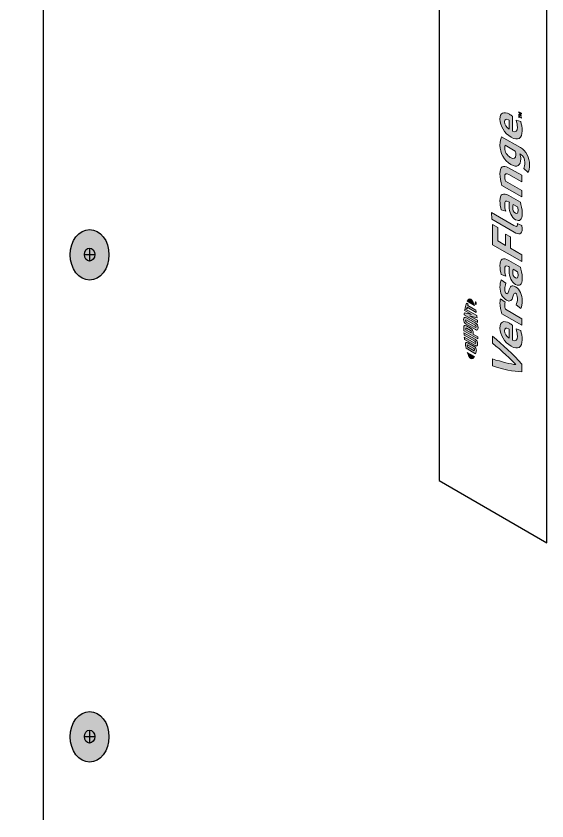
# Model space of a CAD drawing. Header units: inches. Extents: x -20.7 to 76.3, y -55.2 to 19.1.
# Drawn here: x 53.668 to 55.062, y -38.729 to -36.616 of the extents above; entities that cross this region are included whole.
import ezdxf

# ---------------------------------------------------------------- set-up
doc = ezdxf.new("R2010")
doc.units = ezdxf.units.IN
doc.header["$MEASUREMENT"] = 0
doc.layers.add('G-ANNO-TTLB', color=7, linetype='Continuous', lineweight=0)
doc.layers.add('TYVEK', color=7, linetype='Continuous', lineweight=0)

# ---------------------------------------------------------------- blocks, each defined once
blk = doc.blocks.new('Block_260')
at = {"layer": 'TYVEK', "true_color": 0x18467f, "transparency": 33554687}
h = blk.add_hatch(color=156, dxfattribs=at)
h.dxf.hatch_style = 2
edge = h.paths.add_edge_path()
edge.add_spline(control_points=[(54.8525, -37.3846), (54.8527, -37.3833), (54.8529, -37.382), (54.8532, -37.3807), (54.8532, -37.3807), (54.8767, -37.3943), (54.8767, -37.3943), (54.8765, -37.3929), (54.8759, -37.3901), (54.8755, -37.3883), (54.8755, -37.3883), (54.8543, -37.3761), (54.8543, -37.3761), (54.8547, -37.3747), (54.855, -37.3735), (54.8554, -37.3723), (54.8554, -37.3723), (54.8508, -37.3697), (54.8508, -37.3697), (54.8495, -37.3732), (54.8485, -37.3771), (54.8475, -37.3818), (54.8475, -37.3818), (54.8525, -37.3846), (54.8525, -37.3846)], knot_values=[0, 0, 0, 0, 1, 1, 1, 2, 2, 2, 3, 3, 3, 4, 4, 4, 5, 5, 5, 6, 6, 6, 7, 7, 7, 8, 8, 8, 8], degree=3, periodic=0)
h = blk.add_hatch(color=156, dxfattribs=at)
h.dxf.hatch_style = 2
edge = h.paths.add_edge_path()
edge.add_spline(control_points=[(54.8625, -37.3595), (54.866, -37.3615), (54.8692, -37.3672), (54.872, -37.3756), (54.872, -37.3756), (54.8531, -37.3646), (54.8531, -37.3646), (54.8558, -37.3595), (54.8591, -37.3575), (54.8625, -37.3595)], knot_values=[0, 0, 0, 0, 1, 1, 1, 2, 2, 2, 3, 3, 3, 3], degree=3, periodic=0)
edge.add_line((54.8625, -37.3595), (54.8625, -37.3595))
h = blk.add_hatch(color=156, dxfattribs=at)
h.dxf.hatch_style = 2
edge = h.paths.add_edge_path()
edge.add_spline(control_points=[(54.8739, -37.3692), (54.8739, -37.3692), (54.8739, -37.3686), (54.8739, -37.3686), (54.8739, -37.3686), (54.8752, -37.3684), (54.8752, -37.3684), (54.8752, -37.3684), (54.8739, -37.3667), (54.8739, -37.3667), (54.8739, -37.3667), (54.8739, -37.3661), (54.8739, -37.3661), (54.8739, -37.3661), (54.8767, -37.3676), (54.8767, -37.3676), (54.8767, -37.3676), (54.8767, -37.3682), (54.8767, -37.3682), (54.8767, -37.3682), (54.8747, -37.3671), (54.8747, -37.3671), (54.8747, -37.3671), (54.876, -37.3688), (54.876, -37.3688), (54.876, -37.3688), (54.876, -37.3689), (54.876, -37.3689), (54.876, -37.3689), (54.8747, -37.3691), (54.8747, -37.3691), (54.8747, -37.3691), (54.8767, -37.3702), (54.8767, -37.3702), (54.8767, -37.3702), (54.8767, -37.3708), (54.8767, -37.3708), (54.8767, -37.3708), (54.8739, -37.3692), (54.8739, -37.3692)], knot_values=[0, 0, 0, 0, 1, 1, 1, 2, 2, 2, 3, 3, 3, 4, 4, 4, 5, 5, 5, 6, 6, 6, 7, 7, 7, 8, 8, 8, 9, 9, 9, 10, 10, 10, 11, 11, 11, 12, 12, 12, 13, 13, 13, 13], degree=3, periodic=0)
edge = h.paths.add_edge_path()
edge.add_spline(control_points=[(54.8744, -37.3717), (54.8744, -37.3717), (54.8744, -37.3727), (54.8744, -37.3727), (54.8744, -37.3727), (54.8739, -37.3724), (54.8739, -37.3724), (54.8739, -37.3724), (54.8739, -37.3699), (54.8739, -37.3699), (54.8739, -37.3699), (54.8744, -37.3702), (54.8744, -37.3702), (54.8744, -37.3702), (54.8744, -37.3711), (54.8744, -37.3711), (54.8744, -37.3711), (54.8767, -37.3724), (54.8767, -37.3724), (54.8767, -37.3724), (54.8767, -37.373), (54.8767, -37.373), (54.8767, -37.373), (54.8744, -37.3717), (54.8744, -37.3717)], knot_values=[0, 0, 0, 0, 1, 1, 1, 2, 2, 2, 3, 3, 3, 4, 4, 4, 5, 5, 5, 6, 6, 6, 7, 7, 7, 8, 8, 8, 8], degree=3, periodic=0)
h = blk.add_hatch(color=156, dxfattribs=at)
h.dxf.hatch_style = 2
edge = h.paths.add_edge_path()
edge.add_spline(control_points=[(54.8642, -37.3994), (54.8642, -37.3994), (54.8454, -37.3951), (54.8454, -37.3951), (54.8452, -37.3968), (54.845, -37.3989), (54.8449, -37.4005), (54.8449, -37.4005), (54.8802, -37.4209), (54.8802, -37.4209), (54.8801, -37.4196), (54.8798, -37.4165), (54.8797, -37.4148), (54.8797, -37.4148), (54.8588, -37.4033), (54.8588, -37.4033), (54.8588, -37.4033), (54.8789, -37.4079), (54.8789, -37.4079), (54.8787, -37.4063), (54.8783, -37.4039), (54.8781, -37.4024), (54.8781, -37.4024), (54.847, -37.3844), (54.847, -37.3844), (54.8468, -37.3858), (54.8464, -37.3882), (54.8462, -37.3894), (54.8462, -37.3894), (54.8642, -37.3994), (54.8642, -37.3994)], knot_values=[0, 0, 0, 0, 1, 1, 1, 2, 2, 2, 3, 3, 3, 4, 4, 4, 5, 5, 5, 6, 6, 6, 7, 7, 7, 8, 8, 8, 9, 9, 9, 10, 10, 10, 10], degree=3, periodic=0)
h = blk.add_hatch(color=156, dxfattribs=at)
h.dxf.hatch_style = 2
edge = h.paths.add_edge_path()
edge.add_spline(control_points=[(54.8741, -37.4275), (54.8755, -37.4284), (54.8763, -37.4294), (54.8763, -37.4315), (54.8764, -37.4337), (54.8756, -37.4338), (54.8741, -37.433), (54.8741, -37.433), (54.8511, -37.4197), (54.8511, -37.4197), (54.8496, -37.4188), (54.8487, -37.4178), (54.8488, -37.4156), (54.8489, -37.4136), (54.8496, -37.4134), (54.8511, -37.4143), (54.8511, -37.4143), (54.8741, -37.4275), (54.8741, -37.4275)], knot_values=[0, 0, 0, 0, 1, 1, 1, 2, 2, 2, 3, 3, 3, 4, 4, 4, 5, 5, 5, 6, 6, 6, 6], degree=3, periodic=0)
edge = h.paths.add_edge_path()
edge.add_spline(control_points=[(54.8436, -37.4127), (54.8434, -37.418), (54.8455, -37.4225), (54.8504, -37.4253), (54.8504, -37.4253), (54.8745, -37.4392), (54.8745, -37.4392), (54.8796, -37.4422), (54.8817, -37.4404), (54.8815, -37.4345), (54.8813, -37.4287), (54.8794, -37.4246), (54.8739, -37.4215), (54.8739, -37.4215), (54.8509, -37.4082), (54.8509, -37.4082), (54.8458, -37.4052), (54.8439, -37.4068), (54.8436, -37.4127)], knot_values=[0, 0, 0, 0, 1, 1, 1, 2, 2, 2, 3, 3, 3, 4, 4, 4, 5, 5, 5, 6, 6, 6, 6], degree=3, periodic=0)
edge.add_line((54.8436, -37.4127), (54.8436, -37.4127))
h = blk.add_hatch(color=156, dxfattribs=at)
h.dxf.hatch_style = 2
edge = h.paths.add_edge_path()
edge.add_spline(control_points=[(54.8612, -37.4413), (54.8628, -37.4422), (54.8636, -37.4433), (54.8636, -37.4457), (54.8636, -37.4457), (54.8636, -37.4478), (54.8636, -37.4478), (54.8636, -37.4478), (54.8491, -37.4394), (54.8491, -37.4394), (54.849, -37.4385), (54.849, -37.438), (54.849, -37.4374), (54.849, -37.4348), (54.8499, -37.4348), (54.8515, -37.4357), (54.8515, -37.4357), (54.8612, -37.4413), (54.8612, -37.4413)], knot_values=[0, 0, 0, 0, 1, 1, 1, 2, 2, 2, 3, 3, 3, 4, 4, 4, 5, 5, 5, 6, 6, 6, 6], degree=3, periodic=0)
edge = h.paths.add_edge_path()
edge.add_spline(control_points=[(54.8439, -37.4341), (54.8439, -37.4351), (54.844, -37.439), (54.8441, -37.4425), (54.8441, -37.4425), (54.881, -37.4638), (54.881, -37.4638), (54.881, -37.4627), (54.8812, -37.4597), (54.8812, -37.458), (54.8812, -37.458), (54.8687, -37.4508), (54.8687, -37.4508), (54.8687, -37.4508), (54.8687, -37.4485), (54.8687, -37.4485), (54.8687, -37.4422), (54.8663, -37.4382), (54.8616, -37.4355), (54.8616, -37.4355), (54.8507, -37.4293), (54.8507, -37.4293), (54.8461, -37.4266), (54.8439, -37.4282), (54.8439, -37.4341)], knot_values=[0, 0, 0, 0, 1, 1, 1, 2, 2, 2, 3, 3, 3, 4, 4, 4, 5, 5, 5, 6, 6, 6, 7, 7, 7, 8, 8, 8, 8], degree=3, periodic=0)
edge.add_line((54.8439, -37.4341), (54.8439, -37.4341))
h = blk.add_hatch(color=156, dxfattribs=at)
h.dxf.hatch_style = 2
edge = h.paths.add_edge_path()
edge.add_spline(control_points=[(54.8732, -37.4699), (54.8747, -37.4707), (54.8756, -37.4718), (54.8754, -37.4738), (54.8752, -37.4757), (54.8744, -37.4758), (54.8727, -37.4748), (54.8727, -37.4748), (54.8453, -37.459), (54.8453, -37.459), (54.8454, -37.4605), (54.8458, -37.4637), (54.846, -37.4651), (54.846, -37.4651), (54.8736, -37.4811), (54.8736, -37.4811), (54.8781, -37.4836), (54.8798, -37.4822), (54.8804, -37.4767), (54.8809, -37.4716), (54.8786, -37.467), (54.8736, -37.4642), (54.8736, -37.4642), (54.8444, -37.4473), (54.8444, -37.4473), (54.8445, -37.4485), (54.8447, -37.4523), (54.8448, -37.4535), (54.8448, -37.4535), (54.8732, -37.4699), (54.8732, -37.4699)], knot_values=[0, 0, 0, 0, 1, 1, 1, 2, 2, 2, 3, 3, 3, 4, 4, 4, 5, 5, 5, 6, 6, 6, 7, 7, 7, 8, 8, 8, 9, 9, 9, 10, 10, 10, 10], degree=3, periodic=0)
h = blk.add_hatch(color=156, dxfattribs=at)
h.dxf.hatch_style = 2
edge = h.paths.add_edge_path()
edge.add_spline(control_points=[(54.8703, -37.4887), (54.8717, -37.4895), (54.8722, -37.4908), (54.8722, -37.492), (54.8722, -37.4929), (54.8719, -37.4942), (54.8716, -37.4952), (54.8716, -37.4952), (54.8535, -37.4848), (54.8535, -37.4848), (54.8532, -37.4834), (54.8529, -37.4818), (54.8529, -37.4809), (54.8529, -37.4797), (54.8534, -37.479), (54.8549, -37.4798), (54.8549, -37.4798), (54.8703, -37.4887), (54.8703, -37.4887)], knot_values=[0, 0, 0, 0, 1, 1, 1, 2, 2, 2, 3, 3, 3, 4, 4, 4, 5, 5, 5, 6, 6, 6, 6], degree=3, periodic=0)
edge = h.paths.add_edge_path()
edge.add_spline(control_points=[(54.8482, -37.4774), (54.8482, -37.4792), (54.8487, -37.4822), (54.85, -37.4879), (54.85, -37.4879), (54.8751, -37.5024), (54.8751, -37.5024), (54.8763, -37.4988), (54.8769, -37.4958), (54.8769, -37.494), (54.8769, -37.4896), (54.8746, -37.4858), (54.8709, -37.4837), (54.8709, -37.4837), (54.8542, -37.4741), (54.8542, -37.4741), (54.8505, -37.4719), (54.8482, -37.473), (54.8482, -37.4774)], knot_values=[0, 0, 0, 0, 1, 1, 1, 2, 2, 2, 3, 3, 3, 4, 4, 4, 5, 5, 5, 6, 6, 6, 6], degree=3, periodic=0)
edge.add_line((54.8482, -37.4774), (54.8482, -37.4774))
h = blk.add_hatch(color=156, dxfattribs=at)
h.dxf.hatch_style = 2
edge = h.paths.add_edge_path()
edge.add_spline(control_points=[(54.8625, -37.5151), (54.866, -37.5171), (54.8692, -37.5151), (54.872, -37.51), (54.872, -37.51), (54.8531, -37.499), (54.8531, -37.499), (54.8558, -37.5074), (54.8591, -37.5131), (54.8625, -37.5151)], knot_values=[0, 0, 0, 0, 1, 1, 1, 2, 2, 2, 3, 3, 3, 3], degree=3, periodic=0)
edge.add_line((54.8625, -37.5151), (54.8625, -37.5151))
at = {"layer": 'TYVEK'}
for points, knots in [([(54.8525, -37.3846), (54.8527, -37.3833), (54.8529, -37.382), (54.8532, -37.3807), (54.8532, -37.3807), (54.8767, -37.3943), (54.8767, -37.3943), (54.8765, -37.3929), (54.8759, -37.3901), (54.8755, -37.3883), (54.8755, -37.3883), (54.8543, -37.3761), (54.8543, -37.3761), (54.8547, -37.3747), (54.855, -37.3735), (54.8554, -37.3723), (54.8554, -37.3723), (54.8508, -37.3697), (54.8508, -37.3697), (54.8495, -37.3732), (54.8485, -37.3771), (54.8475, -37.3818), (54.8475, -37.3818), (54.8525, -37.3846), (54.8525, -37.3846)], [0, 0, 0, 0, 1, 1, 1, 2, 2, 2, 3, 3, 3, 4, 4, 4, 5, 5, 5, 6, 6, 6, 7, 7, 7, 8, 8, 8, 8]), ([(54.8625, -37.3595), (54.866, -37.3615), (54.8692, -37.3672), (54.872, -37.3756), (54.872, -37.3756), (54.8531, -37.3646), (54.8531, -37.3646), (54.8558, -37.3595), (54.8591, -37.3575), (54.8625, -37.3595)], [0, 0, 0, 0, 1, 1, 1, 2, 2, 2, 3, 3, 3, 3]), ([(54.8739, -37.3692), (54.8739, -37.3692), (54.8739, -37.3686), (54.8739, -37.3686), (54.8739, -37.3686), (54.8752, -37.3684), (54.8752, -37.3684), (54.8752, -37.3684), (54.8739, -37.3667), (54.8739, -37.3667), (54.8739, -37.3667), (54.8739, -37.3661), (54.8739, -37.3661), (54.8739, -37.3661), (54.8767, -37.3676), (54.8767, -37.3676), (54.8767, -37.3676), (54.8767, -37.3682), (54.8767, -37.3682), (54.8767, -37.3682), (54.8747, -37.3671), (54.8747, -37.3671), (54.8747, -37.3671), (54.876, -37.3688), (54.876, -37.3688), (54.876, -37.3688), (54.876, -37.3689), (54.876, -37.3689), (54.876, -37.3689), (54.8747, -37.3691), (54.8747, -37.3691), (54.8747, -37.3691), (54.8767, -37.3702), (54.8767, -37.3702), (54.8767, -37.3702), (54.8767, -37.3708), (54.8767, -37.3708), (54.8767, -37.3708), (54.8739, -37.3692), (54.8739, -37.3692)], [0, 0, 0, 0, 1, 1, 1, 2, 2, 2, 3, 3, 3, 4, 4, 4, 5, 5, 5, 6, 6, 6, 7, 7, 7, 8, 8, 8, 9, 9, 9, 10, 10, 10, 11, 11, 11, 12, 12, 12, 13, 13, 13, 13]), ([(54.8744, -37.3717), (54.8744, -37.3717), (54.8744, -37.3727), (54.8744, -37.3727), (54.8744, -37.3727), (54.8739, -37.3724), (54.8739, -37.3724), (54.8739, -37.3724), (54.8739, -37.3699), (54.8739, -37.3699), (54.8739, -37.3699), (54.8744, -37.3702), (54.8744, -37.3702), (54.8744, -37.3702), (54.8744, -37.3711), (54.8744, -37.3711), (54.8744, -37.3711), (54.8767, -37.3724), (54.8767, -37.3724), (54.8767, -37.3724), (54.8767, -37.373), (54.8767, -37.373), (54.8767, -37.373), (54.8744, -37.3717), (54.8744, -37.3717)], [0, 0, 0, 0, 1, 1, 1, 2, 2, 2, 3, 3, 3, 4, 4, 4, 5, 5, 5, 6, 6, 6, 7, 7, 7, 8, 8, 8, 8]), ([(54.8642, -37.3994), (54.8642, -37.3994), (54.8454, -37.3951), (54.8454, -37.3951), (54.8452, -37.3968), (54.845, -37.3989), (54.8449, -37.4005), (54.8449, -37.4005), (54.8802, -37.4209), (54.8802, -37.4209), (54.8801, -37.4196), (54.8798, -37.4165), (54.8797, -37.4148), (54.8797, -37.4148), (54.8588, -37.4033), (54.8588, -37.4033), (54.8588, -37.4033), (54.8789, -37.4079), (54.8789, -37.4079), (54.8787, -37.4063), (54.8783, -37.4039), (54.8781, -37.4024), (54.8781, -37.4024), (54.847, -37.3844), (54.847, -37.3844), (54.8468, -37.3858), (54.8464, -37.3882), (54.8462, -37.3894), (54.8462, -37.3894), (54.8642, -37.3994), (54.8642, -37.3994)], [0, 0, 0, 0, 1, 1, 1, 2, 2, 2, 3, 3, 3, 4, 4, 4, 5, 5, 5, 6, 6, 6, 7, 7, 7, 8, 8, 8, 9, 9, 9, 10, 10, 10, 10]), ([(54.8436, -37.4127), (54.8434, -37.418), (54.8455, -37.4225), (54.8504, -37.4253), (54.8504, -37.4253), (54.8745, -37.4392), (54.8745, -37.4392), (54.8796, -37.4422), (54.8817, -37.4404), (54.8815, -37.4345), (54.8813, -37.4287), (54.8794, -37.4246), (54.8739, -37.4215), (54.8739, -37.4215), (54.8509, -37.4082), (54.8509, -37.4082), (54.8458, -37.4052), (54.8439, -37.4068), (54.8436, -37.4127)], [0, 0, 0, 0, 1, 1, 1, 2, 2, 2, 3, 3, 3, 4, 4, 4, 5, 5, 5, 6, 6, 6, 6]), ([(54.8741, -37.4275), (54.8755, -37.4284), (54.8763, -37.4294), (54.8763, -37.4315), (54.8764, -37.4337), (54.8756, -37.4338), (54.8741, -37.433), (54.8741, -37.433), (54.8511, -37.4197), (54.8511, -37.4197), (54.8496, -37.4188), (54.8487, -37.4178), (54.8488, -37.4156), (54.8489, -37.4136), (54.8496, -37.4134), (54.8511, -37.4143), (54.8511, -37.4143), (54.8741, -37.4275), (54.8741, -37.4275)], [0, 0, 0, 0, 1, 1, 1, 2, 2, 2, 3, 3, 3, 4, 4, 4, 5, 5, 5, 6, 6, 6, 6]), ([(54.8439, -37.4341), (54.8439, -37.4351), (54.844, -37.439), (54.8441, -37.4425), (54.8441, -37.4425), (54.881, -37.4638), (54.881, -37.4638), (54.881, -37.4627), (54.8812, -37.4597), (54.8812, -37.458), (54.8812, -37.458), (54.8687, -37.4508), (54.8687, -37.4508), (54.8687, -37.4508), (54.8687, -37.4485), (54.8687, -37.4485), (54.8687, -37.4422), (54.8663, -37.4382), (54.8616, -37.4355), (54.8616, -37.4355), (54.8507, -37.4293), (54.8507, -37.4293), (54.8461, -37.4266), (54.8439, -37.4282), (54.8439, -37.4341)], [0, 0, 0, 0, 1, 1, 1, 2, 2, 2, 3, 3, 3, 4, 4, 4, 5, 5, 5, 6, 6, 6, 7, 7, 7, 8, 8, 8, 8]), ([(54.8612, -37.4413), (54.8628, -37.4422), (54.8636, -37.4433), (54.8636, -37.4457), (54.8636, -37.4457), (54.8636, -37.4478), (54.8636, -37.4478), (54.8636, -37.4478), (54.8491, -37.4394), (54.8491, -37.4394), (54.849, -37.4385), (54.849, -37.438), (54.849, -37.4374), (54.849, -37.4348), (54.8499, -37.4348), (54.8515, -37.4357), (54.8515, -37.4357), (54.8612, -37.4413), (54.8612, -37.4413)], [0, 0, 0, 0, 1, 1, 1, 2, 2, 2, 3, 3, 3, 4, 4, 4, 5, 5, 5, 6, 6, 6, 6]), ([(54.8732, -37.4699), (54.8747, -37.4707), (54.8756, -37.4718), (54.8754, -37.4738), (54.8752, -37.4757), (54.8744, -37.4758), (54.8727, -37.4748), (54.8727, -37.4748), (54.8453, -37.459), (54.8453, -37.459), (54.8454, -37.4605), (54.8458, -37.4637), (54.846, -37.4651), (54.846, -37.4651), (54.8736, -37.4811), (54.8736, -37.4811), (54.8781, -37.4836), (54.8798, -37.4822), (54.8804, -37.4767), (54.8809, -37.4716), (54.8786, -37.467), (54.8736, -37.4642), (54.8736, -37.4642), (54.8444, -37.4473), (54.8444, -37.4473), (54.8445, -37.4485), (54.8447, -37.4523), (54.8448, -37.4535), (54.8448, -37.4535), (54.8732, -37.4699), (54.8732, -37.4699)], [0, 0, 0, 0, 1, 1, 1, 2, 2, 2, 3, 3, 3, 4, 4, 4, 5, 5, 5, 6, 6, 6, 7, 7, 7, 8, 8, 8, 9, 9, 9, 10, 10, 10, 10]), ([(54.8482, -37.4774), (54.8482, -37.4792), (54.8487, -37.4822), (54.85, -37.4879), (54.85, -37.4879), (54.8751, -37.5024), (54.8751, -37.5024), (54.8763, -37.4988), (54.8769, -37.4958), (54.8769, -37.494), (54.8769, -37.4896), (54.8746, -37.4858), (54.8709, -37.4837), (54.8709, -37.4837), (54.8542, -37.4741), (54.8542, -37.4741), (54.8505, -37.4719), (54.8482, -37.473), (54.8482, -37.4774)], [0, 0, 0, 0, 1, 1, 1, 2, 2, 2, 3, 3, 3, 4, 4, 4, 5, 5, 5, 6, 6, 6, 6]), ([(54.8703, -37.4887), (54.8717, -37.4895), (54.8722, -37.4908), (54.8722, -37.492), (54.8722, -37.4929), (54.8719, -37.4942), (54.8716, -37.4952), (54.8716, -37.4952), (54.8535, -37.4848), (54.8535, -37.4848), (54.8532, -37.4834), (54.8529, -37.4818), (54.8529, -37.4809), (54.8529, -37.4797), (54.8534, -37.479), (54.8549, -37.4798), (54.8549, -37.4798), (54.8703, -37.4887), (54.8703, -37.4887)], [0, 0, 0, 0, 1, 1, 1, 2, 2, 2, 3, 3, 3, 4, 4, 4, 5, 5, 5, 6, 6, 6, 6]), ([(54.8625, -37.5151), (54.866, -37.5171), (54.8692, -37.5151), (54.872, -37.51), (54.872, -37.51), (54.8531, -37.499), (54.8531, -37.499), (54.8558, -37.5074), (54.8591, -37.5131), (54.8625, -37.5151)], [0, 0, 0, 0, 1, 1, 1, 2, 2, 2, 3, 3, 3, 3])]:
    blk.add_open_spline(points, degree=3, knots=knots, dxfattribs=at)
blk = doc.blocks.new('Block_262')
at = {"layer": 'TYVEK', "true_color": 0x18467f, "transparency": 33554687}
h = blk.add_hatch(color=156, dxfattribs=at)
h.dxf.hatch_style = 2
edge = h.paths.add_edge_path()
edge.add_spline(control_points=[(54.9887, -36.8675), (54.9887, -36.8675), (54.9952, -36.8713), (54.9952, -36.8713), (54.9952, -36.8713), (54.9952, -36.8727), (54.9952, -36.8727), (54.9952, -36.8727), (54.9921, -36.8709), (54.9921, -36.8709), (54.9917, -36.8706), (54.9913, -36.8704), (54.9909, -36.8701), (54.9919, -36.8712), (54.993, -36.8725), (54.9941, -36.874), (54.9941, -36.874), (54.9941, -36.8752), (54.9941, -36.8752), (54.993, -36.8754), (54.9919, -36.8754), (54.9909, -36.8754), (54.9913, -36.8755), (54.9917, -36.8758), (54.9921, -36.876), (54.9921, -36.876), (54.9952, -36.8778), (54.9952, -36.8778), (54.9952, -36.8778), (54.9952, -36.8792), (54.9952, -36.8792), (54.9952, -36.8792), (54.9887, -36.8754), (54.9887, -36.8754), (54.9887, -36.8754), (54.9887, -36.8739), (54.9887, -36.8739), (54.9901, -36.874), (54.9914, -36.874), (54.9928, -36.8738), (54.9914, -36.872), (54.9901, -36.8706), (54.9887, -36.8691), (54.9887, -36.8691), (54.9887, -36.8675), (54.9887, -36.8675)], knot_values=[0, 0, 0, 0, 1, 1, 1, 2, 2, 2, 3, 3, 3, 4, 4, 4, 5, 5, 5, 6, 6, 6, 7, 7, 7, 8, 8, 8, 9, 9, 9, 10, 10, 10, 11, 11, 11, 12, 12, 12, 13, 13, 13, 14, 14, 14, 15, 15, 15, 15], degree=3, periodic=0)
h = blk.add_hatch(color=156, dxfattribs=at)
h.dxf.hatch_style = 2
h.paths.add_polyline_path([(54.9898, -36.8807), (54.9898, -36.8826), (54.9887, -36.882), (54.9887, -36.8765), (54.9898, -36.8771), (54.9898, -36.8791), (54.9952, -36.8822), (54.9952, -36.8838)])
at = {"layer": 'TYVEK'}
blk.add_lwpolyline([(54.9898, -36.8807), (54.9898, -36.8826), (54.9887, -36.882), (54.9887, -36.8765), (54.9898, -36.8771), (54.9898, -36.8791), (54.9952, -36.8822), (54.9952, -36.8838)], close=True, dxfattribs=at)
blk.add_open_spline([(54.9887, -36.8675), (54.9887, -36.8675), (54.9952, -36.8713), (54.9952, -36.8713), (54.9952, -36.8713), (54.9952, -36.8727), (54.9952, -36.8727), (54.9952, -36.8727), (54.9921, -36.8709), (54.9921, -36.8709), (54.9917, -36.8706), (54.9913, -36.8704), (54.9909, -36.8701), (54.9919, -36.8712), (54.993, -36.8725), (54.9941, -36.874), (54.9941, -36.874), (54.9941, -36.8752), (54.9941, -36.8752), (54.993, -36.8754), (54.9919, -36.8754), (54.9909, -36.8754), (54.9913, -36.8755), (54.9917, -36.8758), (54.9921, -36.876), (54.9921, -36.876), (54.9952, -36.8778), (54.9952, -36.8778), (54.9952, -36.8778), (54.9952, -36.8792), (54.9952, -36.8792), (54.9952, -36.8792), (54.9887, -36.8754), (54.9887, -36.8754), (54.9887, -36.8754), (54.9887, -36.8739), (54.9887, -36.8739), (54.9901, -36.874), (54.9914, -36.874), (54.9928, -36.8738), (54.9914, -36.872), (54.9901, -36.8706), (54.9887, -36.8691), (54.9887, -36.8691), (54.9887, -36.8675), (54.9887, -36.8675)], degree=3, knots=[0, 0, 0, 0, 1, 1, 1, 2, 2, 2, 3, 3, 3, 4, 4, 4, 5, 5, 5, 6, 6, 6, 7, 7, 7, 8, 8, 8, 9, 9, 9, 10, 10, 10, 11, 11, 11, 12, 12, 12, 13, 13, 13, 14, 14, 14, 15, 15, 15, 15], dxfattribs=at)
blk = doc.blocks.new('Block_263')
at = {"layer": 'TYVEK', "true_color": 0x18467f, "transparency": 33554687}
h = blk.add_hatch(color=156, dxfattribs=at)
h.dxf.hatch_style = 2
edge = h.paths.add_edge_path()
edge.add_spline(control_points=[(54.9629, -36.9134), (54.9629, -36.9134), (54.9629, -36.8897), (54.9629, -36.8897), (54.9629, -36.8897), (54.9616, -36.8889), (54.9616, -36.8889), (54.9555, -36.8854), (54.951, -36.8865), (54.951, -36.8934), (54.951, -36.9006), (54.9555, -36.908), (54.9629, -36.9134)], knot_values=[0, 0, 0, 0, 1, 1, 1, 2, 2, 2, 3, 3, 3, 4, 4, 4, 4], degree=3, periodic=0)
edge = h.paths.add_edge_path()
edge.add_spline(control_points=[(54.9936, -36.8933), (54.9957, -36.9), (54.9973, -36.909), (54.9973, -36.9173), (54.9973, -36.9374), (54.9862, -36.9447), (54.9681, -36.9342), (54.9508, -36.9242), (54.939, -36.9048), (54.939, -36.8865), (54.939, -36.8701), (54.9491, -36.8653), (54.9637, -36.8737), (54.967, -36.8756), (54.9698, -36.8774), (54.972, -36.879), (54.972, -36.879), (54.972, -36.9184), (54.972, -36.9184), (54.9807, -36.9218), (54.9846, -36.9182), (54.9846, -36.9082), (54.9846, -36.9021), (54.9834, -36.8955), (54.9815, -36.889), (54.9815, -36.889), (54.9936, -36.8933), (54.9936, -36.8933)], knot_values=[0, 0, 0, 0, 1, 1, 1, 2, 2, 2, 3, 3, 3, 4, 4, 4, 5, 5, 5, 6, 6, 6, 7, 7, 7, 8, 8, 8, 9, 9, 9, 9], degree=3, periodic=0)
h = blk.add_hatch(color=156, dxfattribs=at)
h.dxf.hatch_style = 2
edge = h.paths.add_edge_path()
edge.add_spline(control_points=[(54.9809, -36.9807), (54.9809, -36.9772), (54.9802, -36.9739), (54.9791, -36.9707), (54.9791, -36.9707), (54.9526, -36.9554), (54.9526, -36.9554), (54.952, -36.9574), (54.9514, -36.9598), (54.9514, -36.9626), (54.9514, -36.9728), (54.9573, -36.9821), (54.9662, -36.9872), (54.9753, -36.9924), (54.9809, -36.9903), (54.9809, -36.9807)], knot_values=[0, 0, 0, 0, 1, 1, 1, 2, 2, 2, 3, 3, 3, 4, 4, 4, 5, 5, 5, 5], degree=3, periodic=0)
edge = h.paths.add_edge_path()
edge.add_spline(control_points=[(55.0166, -37.0068), (55.0166, -37.0163), (55.0157, -37.0214), (55.0133, -37.0267), (55.0133, -37.0267), (55.0014, -37.0163), (55.0014, -37.0163), (55.0033, -37.0121), (55.0041, -37.0068), (55.0041, -37.0006), (55.0041, -36.991), (55.0006, -36.9831), (54.994, -36.9793), (54.994, -36.9793), (54.9915, -36.9778), (54.9915, -36.9778), (54.9928, -36.9825), (54.9935, -36.9868), (54.9935, -36.9907), (54.9935, -37.0092), (54.984, -37.0151), (54.9675, -37.0056), (54.95, -36.9954), (54.939, -36.9755), (54.939, -36.9554), (54.939, -36.9455), (54.9412, -36.9373), (54.9434, -36.9329), (54.9434, -36.9329), (54.9925, -36.9613), (54.9925, -36.9613), (55.0078, -36.9702), (55.0166, -36.9874), (55.0166, -37.0068)], knot_values=[0, 0, 0, 0, 1, 1, 1, 2, 2, 2, 3, 3, 3, 4, 4, 4, 5, 5, 5, 6, 6, 6, 7, 7, 7, 8, 8, 8, 9, 9, 9, 10, 10, 10, 11, 11, 11, 11], degree=3, periodic=0)
h = blk.add_hatch(color=156, dxfattribs=at)
h.dxf.hatch_style = 2
edge = h.paths.add_edge_path()
edge.add_spline(control_points=[(54.996, -37.0911), (54.996, -37.0911), (54.9438, -37.061), (54.9438, -37.061), (54.9409, -37.0515), (54.939, -37.0396), (54.939, -37.03), (54.939, -37.0118), (54.9469, -37.0059), (54.9613, -37.0142), (54.9613, -37.0142), (54.996, -37.0342), (54.996, -37.0342), (54.996, -37.0342), (54.996, -37.0514), (54.996, -37.0514), (54.996, -37.0514), (54.9624, -37.0321), (54.9624, -37.0321), (54.9549, -37.0277), (54.9514, -37.0297), (54.9514, -37.0373), (54.9514, -37.0413), (54.9521, -37.0454), (54.9534, -37.0494), (54.9534, -37.0494), (54.996, -37.074), (54.996, -37.074), (54.996, -37.074), (54.996, -37.0911), (54.996, -37.0911)], knot_values=[0, 0, 0, 0, 1, 1, 1, 2, 2, 2, 3, 3, 3, 4, 4, 4, 5, 5, 5, 6, 6, 6, 7, 7, 7, 8, 8, 8, 9, 9, 9, 10, 10, 10, 10], degree=3, periodic=0)
h = blk.add_hatch(color=156, dxfattribs=at)
h.dxf.hatch_style = 2
edge = h.paths.add_edge_path()
edge.add_spline(control_points=[(54.985, -37.1172), (54.985, -37.1172), (54.9733, -37.1105), (54.9733, -37.1105), (54.9728, -37.1131), (54.9724, -37.1159), (54.9724, -37.1189), (54.9724, -37.1246), (54.9744, -37.1302), (54.9795, -37.1332), (54.9841, -37.1358), (54.9865, -37.1335), (54.9865, -37.1269), (54.9865, -37.1231), (54.9858, -37.1196), (54.985, -37.1172)], knot_values=[0, 0, 0, 0, 1, 1, 1, 2, 2, 2, 3, 3, 3, 4, 4, 4, 5, 5, 5, 5], degree=3, periodic=0)
edge = h.paths.add_edge_path()
edge.add_spline(control_points=[(54.9973, -37.1348), (54.9973, -37.1519), (54.99, -37.1563), (54.9802, -37.1507), (54.9694, -37.1444), (54.9631, -37.1307), (54.963, -37.1156), (54.963, -37.1121), (54.9634, -37.1079), (54.9638, -37.105), (54.9638, -37.105), (54.9612, -37.1035), (54.9612, -37.1035), (54.9546, -37.0997), (54.9514, -37.1022), (54.9514, -37.1106), (54.9514, -37.1161), (54.9522, -37.1224), (54.954, -37.1286), (54.954, -37.1286), (54.9423, -37.1249), (54.9423, -37.1249), (54.9403, -37.1184), (54.939, -37.1091), (54.939, -37.1014), (54.939, -37.0831), (54.9475, -37.0789), (54.9622, -37.0874), (54.9622, -37.0874), (54.9925, -37.1048), (54.9925, -37.1048), (54.9948, -37.1113), (54.9973, -37.1223), (54.9973, -37.1348)], knot_values=[0, 0, 0, 0, 1, 1, 1, 2, 2, 2, 3, 3, 3, 4, 4, 4, 5, 5, 5, 6, 6, 6, 7, 7, 7, 8, 8, 8, 9, 9, 9, 10, 10, 10, 11, 11, 11, 11], degree=3, periodic=0)
h = blk.add_hatch(color=156, dxfattribs=at)
h.dxf.hatch_style = 2
edge = h.paths.add_edge_path()
edge.add_spline(control_points=[(54.9758, -37.1659), (54.9817, -37.1693), (54.9849, -37.1693), (54.9849, -37.1644), (54.9849, -37.1631), (54.9847, -37.1618), (54.9845, -37.1605), (54.9845, -37.1605), (54.9964, -37.1661), (54.9964, -37.1661), (54.9968, -37.1688), (54.9973, -37.1729), (54.9973, -37.1754), (54.9973, -37.1897), (54.9891, -37.1908), (54.976, -37.1832), (54.976, -37.1832), (54.9179, -37.1497), (54.9179, -37.1497), (54.9179, -37.1497), (54.917, -37.1319), (54.917, -37.1319), (54.917, -37.1319), (54.9758, -37.1659), (54.9758, -37.1659)], knot_values=[0, 0, 0, 0, 1, 1, 1, 2, 2, 2, 3, 3, 3, 4, 4, 4, 5, 5, 5, 6, 6, 6, 7, 7, 7, 8, 8, 8, 8], degree=3, periodic=0)
h = blk.add_hatch(color=156, dxfattribs=at)
h.dxf.hatch_style = 2
edge = h.paths.add_edge_path()
edge.add_spline(control_points=[(54.996, -37.2604), (54.996, -37.2604), (54.9197, -37.2164), (54.9197, -37.2164), (54.9197, -37.2164), (54.9197, -37.1632), (54.9197, -37.1632), (54.9197, -37.1632), (54.933, -37.1709), (54.933, -37.1709), (54.933, -37.1709), (54.933, -37.2062), (54.933, -37.2062), (54.933, -37.2062), (54.9537, -37.2181), (54.9537, -37.2181), (54.9537, -37.2181), (54.9537, -37.1884), (54.9537, -37.1884), (54.9537, -37.1884), (54.967, -37.1961), (54.967, -37.1961), (54.967, -37.1961), (54.967, -37.2258), (54.967, -37.2258), (54.967, -37.2258), (54.996, -37.2425), (54.996, -37.2425), (54.996, -37.2425), (54.996, -37.2604), (54.996, -37.2604)], knot_values=[0, 0, 0, 0, 1, 1, 1, 2, 2, 2, 3, 3, 3, 4, 4, 4, 5, 5, 5, 6, 6, 6, 7, 7, 7, 8, 8, 8, 9, 9, 9, 10, 10, 10, 10], degree=3, periodic=0)
h = blk.add_hatch(color=156, dxfattribs=at)
h.dxf.hatch_style = 2
edge = h.paths.add_edge_path()
edge.add_spline(control_points=[(54.985, -37.2872), (54.985, -37.2872), (54.9733, -37.2805), (54.9733, -37.2805), (54.9728, -37.2831), (54.9724, -37.2859), (54.9724, -37.2889), (54.9724, -37.2946), (54.9744, -37.3002), (54.9795, -37.3032), (54.9841, -37.3058), (54.9865, -37.3035), (54.9865, -37.2969), (54.9865, -37.2931), (54.9858, -37.2896), (54.985, -37.2872)], knot_values=[0, 0, 0, 0, 1, 1, 1, 2, 2, 2, 3, 3, 3, 4, 4, 4, 5, 5, 5, 5], degree=3, periodic=0)
edge = h.paths.add_edge_path()
edge.add_spline(control_points=[(54.9973, -37.3048), (54.9973, -37.3219), (54.99, -37.3263), (54.9802, -37.3207), (54.9694, -37.3144), (54.9631, -37.3007), (54.963, -37.2857), (54.963, -37.2822), (54.9634, -37.2779), (54.9638, -37.275), (54.9638, -37.275), (54.9612, -37.2735), (54.9612, -37.2735), (54.9546, -37.2697), (54.9514, -37.2722), (54.9514, -37.2806), (54.9514, -37.2861), (54.9522, -37.2924), (54.954, -37.2986), (54.954, -37.2986), (54.9423, -37.2949), (54.9423, -37.2949), (54.9403, -37.2884), (54.939, -37.2791), (54.939, -37.2714), (54.939, -37.2531), (54.9475, -37.2489), (54.9622, -37.2574), (54.9622, -37.2574), (54.9925, -37.2749), (54.9925, -37.2749), (54.9948, -37.2813), (54.9973, -37.2923), (54.9973, -37.3048)], knot_values=[0, 0, 0, 0, 1, 1, 1, 2, 2, 2, 3, 3, 3, 4, 4, 4, 5, 5, 5, 6, 6, 6, 7, 7, 7, 8, 8, 8, 9, 9, 9, 10, 10, 10, 11, 11, 11, 11], degree=3, periodic=0)
h = blk.add_hatch(color=156, dxfattribs=at)
h.dxf.hatch_style = 2
edge = h.paths.add_edge_path()
edge.add_spline(control_points=[(54.9544, -37.3176), (54.9528, -37.3225), (54.9514, -37.3273), (54.9514, -37.3333), (54.9514, -37.3385), (54.9527, -37.3428), (54.9559, -37.3446), (54.9592, -37.3465), (54.9601, -37.3442), (54.962, -37.3378), (54.9655, -37.3253), (54.9697, -37.321), (54.9797, -37.3268), (54.9915, -37.3336), (54.9973, -37.3479), (54.9973, -37.3631), (54.9973, -37.3711), (54.9958, -37.3792), (54.9937, -37.3836), (54.9937, -37.3836), (54.9814, -37.3742), (54.9814, -37.3742), (54.9832, -37.3697), (54.9849, -37.3637), (54.9849, -37.3563), (54.9849, -37.3506), (54.9831, -37.3456), (54.9801, -37.3438), (54.9765, -37.3418), (54.9755, -37.3443), (54.973, -37.3531), (54.9704, -37.3631), (54.9657, -37.3672), (54.9562, -37.3618), (54.9451, -37.3554), (54.939, -37.3427), (54.939, -37.3275), (54.939, -37.3204), (54.9403, -37.313), (54.9422, -37.3087), (54.9422, -37.3087), (54.9544, -37.3176), (54.9544, -37.3176)], knot_values=[0, 0, 0, 0, 1, 1, 1, 2, 2, 2, 3, 3, 3, 4, 4, 4, 5, 5, 5, 6, 6, 6, 7, 7, 7, 8, 8, 8, 9, 9, 9, 10, 10, 10, 11, 11, 11, 12, 12, 12, 13, 13, 13, 14, 14, 14, 14], degree=3, periodic=0)
h = blk.add_hatch(color=156, dxfattribs=at)
h.dxf.hatch_style = 2
edge = h.paths.add_edge_path()
edge.add_spline(control_points=[(54.939, -37.3687), (54.939, -37.3642), (54.9394, -37.3602), (54.94, -37.358), (54.94, -37.358), (54.9523, -37.3676), (54.9523, -37.3676), (54.9516, -37.3694), (54.9514, -37.3719), (54.9514, -37.3745), (54.9514, -37.3791), (54.9522, -37.3827), (54.9533, -37.3859), (54.9533, -37.3859), (54.996, -37.4106), (54.996, -37.4106), (54.996, -37.4106), (54.996, -37.4278), (54.996, -37.4278), (54.996, -37.4278), (54.9438, -37.3977), (54.9438, -37.3977), (54.9409, -37.3892), (54.939, -37.3777), (54.939, -37.3687)], knot_values=[0, 0, 0, 0, 1, 1, 1, 2, 2, 2, 3, 3, 3, 4, 4, 4, 5, 5, 5, 6, 6, 6, 7, 7, 7, 8, 8, 8, 8], degree=3, periodic=0)
h = blk.add_hatch(color=156, dxfattribs=at)
h.dxf.hatch_style = 2
edge = h.paths.add_edge_path()
edge.add_spline(control_points=[(54.9629, -37.462), (54.9629, -37.462), (54.9629, -37.4382), (54.9629, -37.4382), (54.9629, -37.4382), (54.9616, -37.4375), (54.9616, -37.4375), (54.9555, -37.434), (54.951, -37.4351), (54.951, -37.442), (54.951, -37.4492), (54.9555, -37.4566), (54.9629, -37.462)], knot_values=[0, 0, 0, 0, 1, 1, 1, 2, 2, 2, 3, 3, 3, 4, 4, 4, 4], degree=3, periodic=0)
edge = h.paths.add_edge_path()
edge.add_spline(control_points=[(54.9936, -37.4419), (54.9957, -37.4486), (54.9973, -37.4576), (54.9973, -37.4659), (54.9973, -37.4859), (54.9862, -37.4933), (54.9681, -37.4828), (54.9508, -37.4728), (54.939, -37.4534), (54.939, -37.4351), (54.939, -37.4187), (54.9491, -37.4139), (54.9637, -37.4223), (54.967, -37.4242), (54.9698, -37.426), (54.972, -37.4276), (54.972, -37.4276), (54.972, -37.467), (54.972, -37.467), (54.9807, -37.4704), (54.9846, -37.4668), (54.9846, -37.4568), (54.9846, -37.4507), (54.9834, -37.4441), (54.9815, -37.4376), (54.9815, -37.4376), (54.9936, -37.4419), (54.9936, -37.4419)], knot_values=[0, 0, 0, 0, 1, 1, 1, 2, 2, 2, 3, 3, 3, 4, 4, 4, 5, 5, 5, 6, 6, 6, 7, 7, 7, 8, 8, 8, 9, 9, 9, 9], degree=3, periodic=0)
h = blk.add_hatch(color=156, dxfattribs=at)
h.dxf.hatch_style = 2
edge = h.paths.add_edge_path()
edge.add_spline(control_points=[(54.996, -37.5497), (54.9742, -37.5491), (54.9458, -37.5435), (54.9197, -37.5347), (54.9197, -37.5347), (54.9197, -37.5162), (54.9197, -37.5162), (54.9431, -37.5239), (54.9681, -37.5298), (54.981, -37.5311), (54.9681, -37.5174), (54.9431, -37.4945), (54.9197, -37.4751), (54.9197, -37.4751), (54.9197, -37.4567), (54.9197, -37.4567), (54.9458, -37.4779), (54.9742, -37.5051), (54.996, -37.5296), (54.996, -37.5296), (54.996, -37.5497), (54.996, -37.5497)], knot_values=[0, 0, 0, 0, 1, 1, 1, 2, 2, 2, 3, 3, 3, 4, 4, 4, 5, 5, 5, 6, 6, 6, 7, 7, 7, 7], degree=3, periodic=0)
at = {"layer": 'TYVEK'}
for points, knots in [([(54.9936, -36.8933), (54.9957, -36.9), (54.9973, -36.909), (54.9973, -36.9173), (54.9973, -36.9374), (54.9862, -36.9447), (54.9681, -36.9342), (54.9508, -36.9242), (54.939, -36.9048), (54.939, -36.8865), (54.939, -36.8701), (54.9491, -36.8653), (54.9637, -36.8737), (54.967, -36.8756), (54.9698, -36.8774), (54.972, -36.879), (54.972, -36.879), (54.972, -36.9184), (54.972, -36.9184), (54.9807, -36.9218), (54.9846, -36.9182), (54.9846, -36.9082), (54.9846, -36.9021), (54.9834, -36.8955), (54.9815, -36.889), (54.9815, -36.889), (54.9936, -36.8933), (54.9936, -36.8933)], [0, 0, 0, 0, 1, 1, 1, 2, 2, 2, 3, 3, 3, 4, 4, 4, 5, 5, 5, 6, 6, 6, 7, 7, 7, 8, 8, 8, 9, 9, 9, 9]), ([(54.9629, -36.9134), (54.9629, -36.9134), (54.9629, -36.8897), (54.9629, -36.8897), (54.9629, -36.8897), (54.9616, -36.8889), (54.9616, -36.8889), (54.9555, -36.8854), (54.951, -36.8865), (54.951, -36.8934), (54.951, -36.9006), (54.9555, -36.908), (54.9629, -36.9134)], [0, 0, 0, 0, 1, 1, 1, 2, 2, 2, 3, 3, 3, 4, 4, 4, 4]), ([(55.0166, -37.0068), (55.0166, -37.0163), (55.0157, -37.0214), (55.0133, -37.0267), (55.0133, -37.0267), (55.0014, -37.0163), (55.0014, -37.0163), (55.0033, -37.0121), (55.0041, -37.0068), (55.0041, -37.0006), (55.0041, -36.991), (55.0006, -36.9831), (54.994, -36.9793), (54.994, -36.9793), (54.9915, -36.9778), (54.9915, -36.9778), (54.9928, -36.9825), (54.9935, -36.9868), (54.9935, -36.9907), (54.9935, -37.0092), (54.984, -37.0151), (54.9675, -37.0056), (54.95, -36.9954), (54.939, -36.9755), (54.939, -36.9554), (54.939, -36.9455), (54.9412, -36.9373), (54.9434, -36.9329), (54.9434, -36.9329), (54.9925, -36.9613), (54.9925, -36.9613), (55.0078, -36.9702), (55.0166, -36.9874), (55.0166, -37.0068)], [0, 0, 0, 0, 1, 1, 1, 2, 2, 2, 3, 3, 3, 4, 4, 4, 5, 5, 5, 6, 6, 6, 7, 7, 7, 8, 8, 8, 9, 9, 9, 10, 10, 10, 11, 11, 11, 11]), ([(54.9809, -36.9807), (54.9809, -36.9772), (54.9802, -36.9739), (54.9791, -36.9707), (54.9791, -36.9707), (54.9526, -36.9554), (54.9526, -36.9554), (54.952, -36.9574), (54.9514, -36.9598), (54.9514, -36.9626), (54.9514, -36.9728), (54.9573, -36.9821), (54.9662, -36.9872), (54.9753, -36.9924), (54.9809, -36.9903), (54.9809, -36.9807)], [0, 0, 0, 0, 1, 1, 1, 2, 2, 2, 3, 3, 3, 4, 4, 4, 5, 5, 5, 5]), ([(54.996, -37.0911), (54.996, -37.0911), (54.9438, -37.061), (54.9438, -37.061), (54.9409, -37.0515), (54.939, -37.0396), (54.939, -37.03), (54.939, -37.0118), (54.9469, -37.0059), (54.9613, -37.0142), (54.9613, -37.0142), (54.996, -37.0342), (54.996, -37.0342), (54.996, -37.0342), (54.996, -37.0514), (54.996, -37.0514), (54.996, -37.0514), (54.9624, -37.0321), (54.9624, -37.0321), (54.9549, -37.0277), (54.9514, -37.0297), (54.9514, -37.0373), (54.9514, -37.0413), (54.9521, -37.0454), (54.9534, -37.0494), (54.9534, -37.0494), (54.996, -37.074), (54.996, -37.074), (54.996, -37.074), (54.996, -37.0911), (54.996, -37.0911)], [0, 0, 0, 0, 1, 1, 1, 2, 2, 2, 3, 3, 3, 4, 4, 4, 5, 5, 5, 6, 6, 6, 7, 7, 7, 8, 8, 8, 9, 9, 9, 10, 10, 10, 10]), ([(54.9973, -37.1348), (54.9973, -37.1519), (54.99, -37.1563), (54.9802, -37.1507), (54.9694, -37.1444), (54.9631, -37.1307), (54.963, -37.1156), (54.963, -37.1121), (54.9634, -37.1079), (54.9638, -37.105), (54.9638, -37.105), (54.9612, -37.1035), (54.9612, -37.1035), (54.9546, -37.0997), (54.9514, -37.1022), (54.9514, -37.1106), (54.9514, -37.1161), (54.9522, -37.1224), (54.954, -37.1286), (54.954, -37.1286), (54.9423, -37.1249), (54.9423, -37.1249), (54.9403, -37.1184), (54.939, -37.1091), (54.939, -37.1014), (54.939, -37.0831), (54.9475, -37.0789), (54.9622, -37.0874), (54.9622, -37.0874), (54.9925, -37.1048), (54.9925, -37.1048), (54.9948, -37.1113), (54.9973, -37.1223), (54.9973, -37.1348)], [0, 0, 0, 0, 1, 1, 1, 2, 2, 2, 3, 3, 3, 4, 4, 4, 5, 5, 5, 6, 6, 6, 7, 7, 7, 8, 8, 8, 9, 9, 9, 10, 10, 10, 11, 11, 11, 11]), ([(54.985, -37.1172), (54.985, -37.1172), (54.9733, -37.1105), (54.9733, -37.1105), (54.9728, -37.1131), (54.9724, -37.1159), (54.9724, -37.1189), (54.9724, -37.1246), (54.9744, -37.1302), (54.9795, -37.1332), (54.9841, -37.1358), (54.9865, -37.1335), (54.9865, -37.1269), (54.9865, -37.1231), (54.9858, -37.1196), (54.985, -37.1172)], [0, 0, 0, 0, 1, 1, 1, 2, 2, 2, 3, 3, 3, 4, 4, 4, 5, 5, 5, 5]), ([(54.9758, -37.1659), (54.9817, -37.1693), (54.9849, -37.1693), (54.9849, -37.1644), (54.9849, -37.1631), (54.9847, -37.1618), (54.9845, -37.1605), (54.9845, -37.1605), (54.9964, -37.1661), (54.9964, -37.1661), (54.9968, -37.1688), (54.9973, -37.1729), (54.9973, -37.1754), (54.9973, -37.1897), (54.9891, -37.1908), (54.976, -37.1832), (54.976, -37.1832), (54.9179, -37.1497), (54.9179, -37.1497), (54.9179, -37.1497), (54.917, -37.1319), (54.917, -37.1319), (54.917, -37.1319), (54.9758, -37.1659), (54.9758, -37.1659)], [0, 0, 0, 0, 1, 1, 1, 2, 2, 2, 3, 3, 3, 4, 4, 4, 5, 5, 5, 6, 6, 6, 7, 7, 7, 8, 8, 8, 8]), ([(54.996, -37.2604), (54.996, -37.2604), (54.9197, -37.2164), (54.9197, -37.2164), (54.9197, -37.2164), (54.9197, -37.1632), (54.9197, -37.1632), (54.9197, -37.1632), (54.933, -37.1709), (54.933, -37.1709), (54.933, -37.1709), (54.933, -37.2062), (54.933, -37.2062), (54.933, -37.2062), (54.9537, -37.2181), (54.9537, -37.2181), (54.9537, -37.2181), (54.9537, -37.1884), (54.9537, -37.1884), (54.9537, -37.1884), (54.967, -37.1961), (54.967, -37.1961), (54.967, -37.1961), (54.967, -37.2258), (54.967, -37.2258), (54.967, -37.2258), (54.996, -37.2425), (54.996, -37.2425), (54.996, -37.2425), (54.996, -37.2604), (54.996, -37.2604)], [0, 0, 0, 0, 1, 1, 1, 2, 2, 2, 3, 3, 3, 4, 4, 4, 5, 5, 5, 6, 6, 6, 7, 7, 7, 8, 8, 8, 9, 9, 9, 10, 10, 10, 10]), ([(54.9973, -37.3048), (54.9973, -37.3219), (54.99, -37.3263), (54.9802, -37.3207), (54.9694, -37.3144), (54.9631, -37.3007), (54.963, -37.2857), (54.963, -37.2822), (54.9634, -37.2779), (54.9638, -37.275), (54.9638, -37.275), (54.9612, -37.2735), (54.9612, -37.2735), (54.9546, -37.2697), (54.9514, -37.2722), (54.9514, -37.2806), (54.9514, -37.2861), (54.9522, -37.2924), (54.954, -37.2986), (54.954, -37.2986), (54.9423, -37.2949), (54.9423, -37.2949), (54.9403, -37.2884), (54.939, -37.2791), (54.939, -37.2714), (54.939, -37.2531), (54.9475, -37.2489), (54.9622, -37.2574), (54.9622, -37.2574), (54.9925, -37.2749), (54.9925, -37.2749), (54.9948, -37.2813), (54.9973, -37.2923), (54.9973, -37.3048)], [0, 0, 0, 0, 1, 1, 1, 2, 2, 2, 3, 3, 3, 4, 4, 4, 5, 5, 5, 6, 6, 6, 7, 7, 7, 8, 8, 8, 9, 9, 9, 10, 10, 10, 11, 11, 11, 11]), ([(54.985, -37.2872), (54.985, -37.2872), (54.9733, -37.2805), (54.9733, -37.2805), (54.9728, -37.2831), (54.9724, -37.2859), (54.9724, -37.2889), (54.9724, -37.2946), (54.9744, -37.3002), (54.9795, -37.3032), (54.9841, -37.3058), (54.9865, -37.3035), (54.9865, -37.2969), (54.9865, -37.2931), (54.9858, -37.2896), (54.985, -37.2872)], [0, 0, 0, 0, 1, 1, 1, 2, 2, 2, 3, 3, 3, 4, 4, 4, 5, 5, 5, 5]), ([(54.9544, -37.3176), (54.9528, -37.3225), (54.9514, -37.3273), (54.9514, -37.3333), (54.9514, -37.3385), (54.9527, -37.3428), (54.9559, -37.3446), (54.9592, -37.3465), (54.9601, -37.3442), (54.962, -37.3378), (54.9655, -37.3253), (54.9697, -37.321), (54.9797, -37.3268), (54.9915, -37.3336), (54.9973, -37.3479), (54.9973, -37.3631), (54.9973, -37.3711), (54.9958, -37.3792), (54.9937, -37.3836), (54.9937, -37.3836), (54.9814, -37.3742), (54.9814, -37.3742), (54.9832, -37.3697), (54.9849, -37.3637), (54.9849, -37.3563), (54.9849, -37.3506), (54.9831, -37.3456), (54.9801, -37.3438), (54.9765, -37.3418), (54.9755, -37.3443), (54.973, -37.3531), (54.9704, -37.3631), (54.9657, -37.3672), (54.9562, -37.3618), (54.9451, -37.3554), (54.939, -37.3427), (54.939, -37.3275), (54.939, -37.3204), (54.9403, -37.313), (54.9422, -37.3087), (54.9422, -37.3087), (54.9544, -37.3176), (54.9544, -37.3176)], [0, 0, 0, 0, 1, 1, 1, 2, 2, 2, 3, 3, 3, 4, 4, 4, 5, 5, 5, 6, 6, 6, 7, 7, 7, 8, 8, 8, 9, 9, 9, 10, 10, 10, 11, 11, 11, 12, 12, 12, 13, 13, 13, 14, 14, 14, 14]), ([(54.939, -37.3687), (54.939, -37.3642), (54.9394, -37.3602), (54.94, -37.358), (54.94, -37.358), (54.9523, -37.3676), (54.9523, -37.3676), (54.9516, -37.3694), (54.9514, -37.3719), (54.9514, -37.3745), (54.9514, -37.3791), (54.9522, -37.3827), (54.9533, -37.3859), (54.9533, -37.3859), (54.996, -37.4106), (54.996, -37.4106), (54.996, -37.4106), (54.996, -37.4278), (54.996, -37.4278), (54.996, -37.4278), (54.9438, -37.3977), (54.9438, -37.3977), (54.9409, -37.3892), (54.939, -37.3777), (54.939, -37.3687)], [0, 0, 0, 0, 1, 1, 1, 2, 2, 2, 3, 3, 3, 4, 4, 4, 5, 5, 5, 6, 6, 6, 7, 7, 7, 8, 8, 8, 8]), ([(54.9936, -37.4419), (54.9957, -37.4486), (54.9973, -37.4576), (54.9973, -37.4659), (54.9973, -37.4859), (54.9862, -37.4933), (54.9681, -37.4828), (54.9508, -37.4728), (54.939, -37.4534), (54.939, -37.4351), (54.939, -37.4187), (54.9491, -37.4139), (54.9637, -37.4223), (54.967, -37.4242), (54.9698, -37.426), (54.972, -37.4276), (54.972, -37.4276), (54.972, -37.467), (54.972, -37.467), (54.9807, -37.4704), (54.9846, -37.4668), (54.9846, -37.4568), (54.9846, -37.4507), (54.9834, -37.4441), (54.9815, -37.4376), (54.9815, -37.4376), (54.9936, -37.4419), (54.9936, -37.4419)], [0, 0, 0, 0, 1, 1, 1, 2, 2, 2, 3, 3, 3, 4, 4, 4, 5, 5, 5, 6, 6, 6, 7, 7, 7, 8, 8, 8, 9, 9, 9, 9]), ([(54.9629, -37.462), (54.9629, -37.462), (54.9629, -37.4382), (54.9629, -37.4382), (54.9629, -37.4382), (54.9616, -37.4375), (54.9616, -37.4375), (54.9555, -37.434), (54.951, -37.4351), (54.951, -37.442), (54.951, -37.4492), (54.9555, -37.4566), (54.9629, -37.462)], [0, 0, 0, 0, 1, 1, 1, 2, 2, 2, 3, 3, 3, 4, 4, 4, 4]), ([(54.996, -37.5497), (54.9742, -37.5491), (54.9458, -37.5435), (54.9197, -37.5347), (54.9197, -37.5347), (54.9197, -37.5162), (54.9197, -37.5162), (54.9431, -37.5239), (54.9681, -37.5298), (54.981, -37.5311), (54.9681, -37.5174), (54.9431, -37.4945), (54.9197, -37.4751), (54.9197, -37.4751), (54.9197, -37.4567), (54.9197, -37.4567), (54.9458, -37.4779), (54.9742, -37.5051), (54.996, -37.5296), (54.996, -37.5296), (54.996, -37.5497), (54.996, -37.5497)], [0, 0, 0, 0, 1, 1, 1, 2, 2, 2, 3, 3, 3, 4, 4, 4, 5, 5, 5, 6, 6, 6, 7, 7, 7, 7])]:
    blk.add_open_spline(points, degree=3, knots=knots, dxfattribs=at)
blk = doc.blocks.new('Block_261')
at = {"layer": 'TYVEK'}
for name in ['Block_263', 'Block_262']:
    blk.add_blockref(name, (0, 0), dxfattribs=at)
blk = doc.blocks.new('Block_259')
at = {"layer": 'TYVEK'}
for name in ['Block_261', 'Block_260']:
    blk.add_blockref(name, (0, 0), dxfattribs=at)
blk = doc.blocks.new('Block_274')
at = {"layer": 'TYVEK', "color": 1, "lineweight": 25, "true_color": 0xff0000}
for points in [[(54.8034, -37.2475)], [(54.8034, -37.4758)]]:
    blk.add_lwpolyline(points, dxfattribs=at)
blk = doc.blocks.new('Block_275')
at = {"layer": 'TYVEK', "color": 1, "lineweight": 25, "true_color": 0xff0000}
blk.add_lwpolyline([(54.8034, -37.4758)], dxfattribs=at)
blk = doc.blocks.new('Block_278')
at = {"layer": 'TYVEK', "color": 4, "lineweight": 25, "true_color": 0x00ffff}
for points in [[(54.7511, -36.9497)], [(55.0627, -37.1284)]]:
    blk.add_lwpolyline(points, dxfattribs=at)

msp = doc.modelspace()

# ---------------------------------------------------------------- hatches: boundary and pattern name
at = {"layer": 'G-ANNO-TTLB', "true_color": 0xff00ff, "transparency": 33554687}
h = msp.add_hatch(color=6, dxfattribs=at)
edge = h.paths.add_edge_path()
edge.add_spline(control_points=[(71.8573, -54.9456), (71.8573, -54.9456), (31.1572, -54.9456), (31.1572, -54.9456), (31.1572, -54.9456), (31.1572, -20.8103), (31.1572, -20.8103), (31.1572, -20.8103), (71.8573, -20.8103), (71.8573, -20.8103), (71.8573, -20.8103), (71.8573, -54.9456), (71.8573, -54.9456)], knot_values=[0, 0, 0, 0, 1, 1, 1, 2, 2, 2, 3, 3, 3, 4, 4, 4, 4], degree=3, periodic=0)
edge = h.paths.add_edge_path()
edge.add_spline(control_points=[(31.2823, -20.9353), (31.2823, -20.9353), (31.2823, -54.8205), (31.2823, -54.8205), (31.2823, -54.8205), (71.7322, -54.8205), (71.7322, -54.8205), (71.7322, -54.8205), (71.7322, -20.9353), (71.7322, -20.9353), (71.7322, -20.9353), (31.2823, -20.9353), (31.2823, -20.9353)], knot_values=[0, 0, 0, 0, 1, 1, 1, 2, 2, 2, 3, 3, 3, 4, 4, 4, 4], degree=3, periodic=0)
edge.add_line((31.2823, -20.9353), (31.2823, -20.9353))
at = {"layer": 'TYVEK', "true_color": 0x003b71, "transparency": 33554687}
h = msp.add_hatch(color=156, dxfattribs=at)
h.dxf.hatch_style = 2
edge = h.paths.add_edge_path()
edge.add_ellipse((53.8611, -37.2428), major_axis=(0, 0.0664), ratio=0.766948, start_angle=0, end_angle=360)
h = msp.add_hatch(color=156, dxfattribs=at)
h.dxf.hatch_style = 2
edge = h.paths.add_edge_path()
edge.add_ellipse((53.8611, -38.5081), major_axis=(0, 0.0664), ratio=0.766948, start_angle=0, end_angle=360)

# ---------------------------------------------------------------- linework, layer by layer
at = {"layer": 'G-ANNO-TTLB'}
for points in [[(71.8573, -54.9456), (71.8573, -54.9456), (31.1572, -54.9456), (31.1572, -54.9456), (31.1572, -54.9456), (31.1572, -20.8103), (31.1572, -20.8103), (31.1572, -20.8103), (71.8573, -20.8103), (71.8573, -20.8103), (71.8573, -20.8103), (71.8573, -54.9456), (71.8573, -54.9456)], [(31.2823, -20.9353), (31.2823, -20.9353), (31.2823, -54.8205), (31.2823, -54.8205), (31.2823, -54.8205), (71.7322, -54.8205), (71.7322, -54.8205), (71.7322, -54.8205), (71.7322, -20.9353), (71.7322, -20.9353), (71.7322, -20.9353), (31.2823, -20.9353), (31.2823, -20.9353)]]:
    msp.add_open_spline(points, degree=3, knots=[0, 0, 0, 0, 1, 1, 1, 2, 2, 2, 3, 3, 3, 4, 4, 4, 4], dxfattribs=at)
at = {"layer": 'TYVEK', "color": 18, "lineweight": 25, "true_color": 0x000000}
msp.add_line((53.7389, -32.8603), (53.7389, -38.7265), dxfattribs=at)
at = {"layer": 'TYVEK', "color": 252, "lineweight": 25, "true_color": 0x848484}
for p, q in [((53.8476, -37.2423), (53.8746, -37.2423)), ((53.8611, -37.2252), (53.8611, -37.2595)), ((53.8611, -38.4906), (53.8611, -38.5249)), ((53.8476, -38.5077), (53.8746, -38.5077))]:
    msp.add_line(p, q, dxfattribs=at)
at = {"layer": 'TYVEK', "color": 1, "lineweight": 25, "true_color": 0xff0000}
msp.add_lwpolyline([(55.062, -35.3598), (54.7789, -35.198), (54.7789, -37.8356), (55.062, -37.9985)], close=True, dxfattribs=at)
at = {"layer": 'TYVEK', "color": 4, "lineweight": 25, "true_color": 0x00ffff}
msp.add_lwpolyline([(54.7511, -36.9497)], dxfattribs=at)
at = {"layer": 'TYVEK', "color": 18, "lineweight": 25, "true_color": 0x000000}
for centre in [(53.8611, -37.2428), (53.8611, -38.5081)]:
    msp.add_ellipse(centre, major_axis=(0, 0.0664), ratio=0.766948, dxfattribs=at)
at = {"layer": 'TYVEK', "color": 252, "lineweight": 25, "true_color": 0x848484}
for centre in [(53.8611, -37.2423), (53.8611, -38.5077)]:
    msp.add_ellipse(centre, major_axis=(0, 0.0171), ratio=0.788846, dxfattribs=at)

# ---------------------------------------------------------------- block references
at = {"layer": 'TYVEK'}
for name in ['Block_259', 'Block_278', 'Block_274', 'Block_275']:
    msp.add_blockref(name, (0, 0), dxfattribs=at)

doc.saveas('drawing.dxf')
